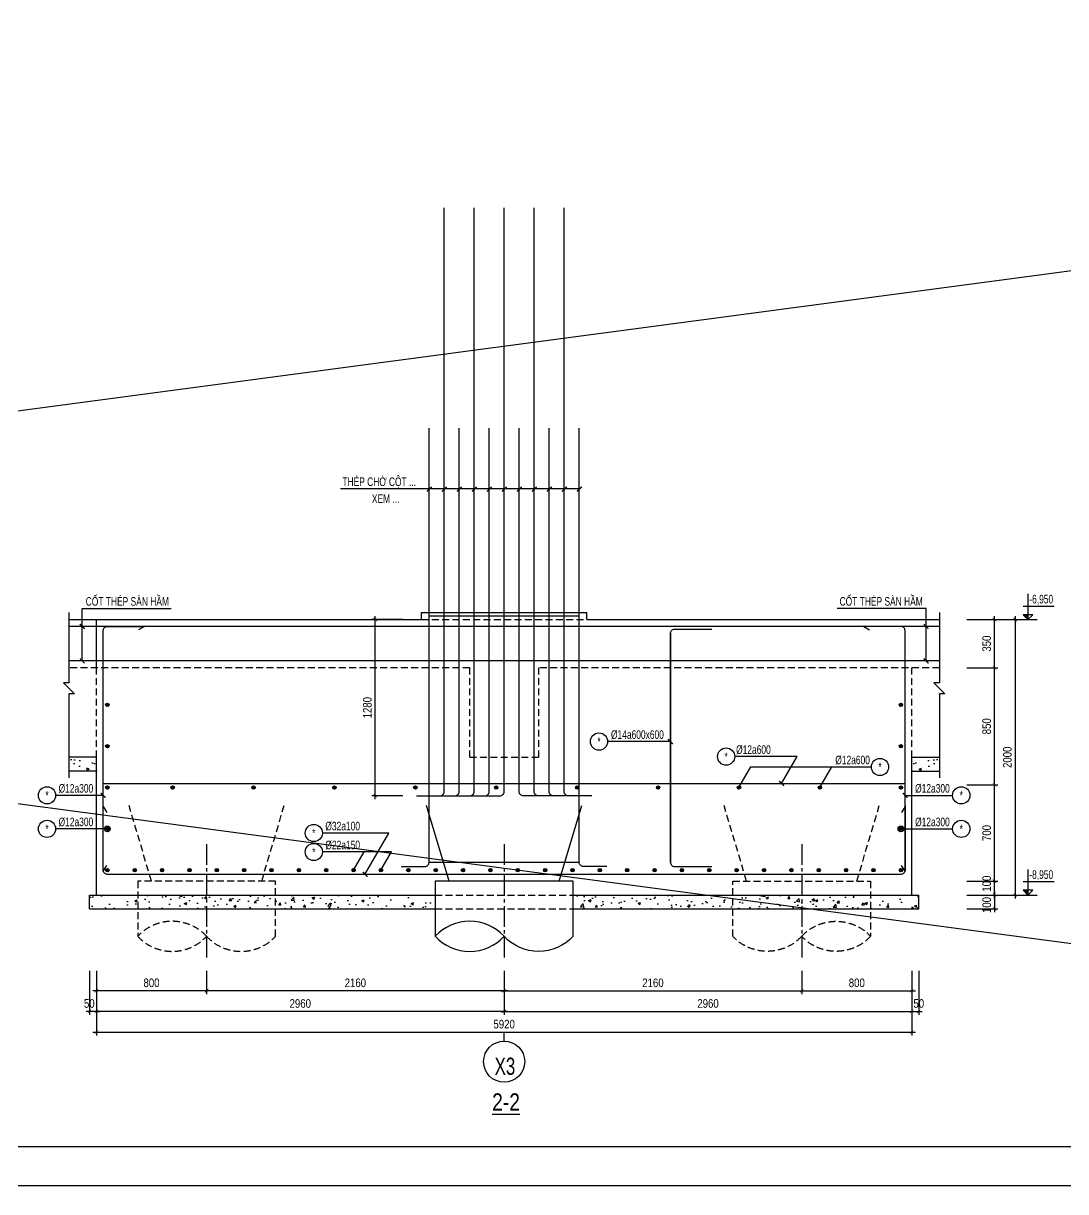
# Model space of a CAD drawing. Extents: x 71 to 2424299, y -14 to 1061502.
# Drawn here: x 1184400 to 1191966, y 486487 to 494969 of the extents above; entities that cross this region are included whole.
import ezdxf
from ezdxf.enums import TextEntityAlignment as Align

# ---------------------------------------------------------------- set-up
doc = ezdxf.new("R2010")
doc.units = 0
doc.header["$LTSCALE"] = 1000
doc.header["$MEASUREMENT"] = 0
doc.header["$PDMODE"] = 3
doc.linetypes.add('CENTER2', pattern=[1.125, 0.75, -0.125, 0.125, -0.125])
doc.linetypes.add('HIDDEN', pattern=[0.375, 0.25, -0.125])
doc.layers.get('0').update_dxf_attribs({"linetype": 'CONTINUOUS'})
doc.layers.get('Defpoints').update_dxf_attribs({"linetype": 'CONTINUOUS'})
for name, color, linetype in [('CDC.01.AXIS', 160, 'CENTER2'), ('CDC.02.DIM', 1, 'CONTINUOUS'), ('CDC.03.BORDER', 3, 'CONTINUOUS'), ('CDC.04.HIDDEN', 8, 'HIDDEN'), ('CDC.05.STEEL', 4, 'CONTINUOUS'), ('CDC.06.TEXT', 2, 'CONTINUOUS'), ('CDC.10.HATCH', 9, 'CONTINUOUS'), ('CDC.11.NOTE', 8, 'CONTINUOUS'), ('CDC.12.PILE', 7, 'CONTINUOUS'), ('CDC.14.STEELNUM', 9, 'CONTINUOUS'), ('KCS_CHI', 1, 'CONTINUOUS')]:
    doc.layers.add(name, color=color, linetype=linetype)
doc.styles.add('ARIAL', font='arial.ttf', dxfattribs={"width": 0.8})
doc.dimstyles.new('25', dxfattribs={"dimscale": 25, "dimtxt": 2.5, "dimasz": 1, "dimexe": 1, "dimexo": 0, "dimgap": 1, "dimtad": 1, "dimdec": 0, "dimdsep": 46, "dimtxsty": 'ARIAL', "dimblk": 'ARCHTICK', "dimcen": 1, "dimdle": 1, "dimclrd": 256, "dimclre": 256, "dimclrt": 2, "dimadec": 0, "dimazin": 0, "dimtfac": 0.00072, "dimtdec": 0, "dimtix": 1, "dimtmove": 2, "dimatfit": 3, "dimldrblk": 'ARCHTICK', "dimfxl": 1, "dimtolj": 1, "dimarcsym": 0})
pattern_1 = [(50, (87560.73, -7164.95), (179.315046, -15.688034), [18.75, -206.25]), (355, (87560.73, -7164.95), (-34.687833, 188.048033), [15, -165]), (100.4514, (87575.67, -7166.26), (144.627345, 172.359886), [15.935047, -175.285528]), (46.1842, (87560.73, -7114.95), (266.810262, -41.379754), [28.125, -309.375]), (96.6356, (87582.96, -7118.4), (233.665676, 243.52947), [23.90257, -262.92825]), (351.1842, (87560.73, -7114.95), (233.665486, 243.52965), [22.5, -247.5]), (21, (87585.73, -7127.45), (149.226763, -100.654723), [18.75, -206.25]), (326, (87585.73, -7127.45), (60.828833, 181.28751), [15, -165]), (71.4514, (87598.17, -7135.84), (210.055657, 80.632624), [15.935047, -175.285528]), (37.5, (87560.73, -7164.95), (3.0399638, 83.2234635), [0, -163, 0, -167.5, 0, -165.625]), (7.5, (87560.73, -7164.95), (65.7673844, 98.602928), [0, -95.5, 0, -159.25, 0, -63.125]), (327.5, (87504.98, -7164.95), (133.455609, -5.638718), [0, -62.5, 0, -195, 0, -258.75]), (317.5, (87479.98, -7164.95), (145.796542, 25.026246), [0, -81.25, 0, -129.5, 0, -183.75])]

# ---------------------------------------------------------------- blocks, each defined once
blk = doc.blocks.new('_ArchTick')
at = {"color": 0, "linetype": 'ByBlock', "const_width": 0.15}
blk.add_lwpolyline([(-0.5, -0.5), (0.5, 0.5)], dxfattribs=at)
blk = doc.blocks.new('*D2001')
at = {"layer": 'CDC.02.DIM', "lineweight": -2, "transparency": 16777216}
for p, q in [((1191450.3, 488665.5), (1191450.3, 488515.5)), ((1191250.3, 488640.5), (1191475.3, 488640.5)), ((1191250.3, 488540.5), (1191475.3, 488540.5))]:
    blk.add_line(p, q, dxfattribs=at)
at = {"layer": 'Defpoints', "color": 0, "transparency": 16777216}
for p in [(1191250.3, 488640.5), (1191250.3, 488540.5), (1191450.3, 488540.5)]:
    blk.add_point(p, dxfattribs=at)
at = {"layer": 'CDC.02.DIM', "lineweight": -2, "transparency": 16777216, "xscale": 25, "yscale": 25, "zscale": 25}
for p, rotation in [((1191450.3, 488640.5), 90), ((1191450.3, 488540.5), 270)]:
    blk.add_blockref('_ArchTick', p, dxfattribs=dict(at, rotation=rotation))
at = {"layer": 'CDC.02.DIM', "color": 2, "transparency": 16777216, "insert": (1191393.4, 488567.8), "char_height": 62.5, "attachment_point": 5, "rotation": 90, "style": 'ARIAL'}
blk.add_mtext('\\A1;100', dxfattribs=at)
blk = doc.blocks.new('*D2002')
at = {"layer": 'CDC.02.DIM', "lineweight": -2, "transparency": 16777216}
for p, q in [((1191450.3, 488615.5), (1191450.3, 488765.5)), ((1191250.3, 488740.5), (1191475.3, 488740.5)), ((1191250.3, 488640.5), (1191475.3, 488640.5))]:
    blk.add_line(p, q, dxfattribs=at)
at = {"layer": 'Defpoints', "color": 0, "transparency": 16777216}
for p in [(1191250.3, 488740.5), (1191450.3, 488740.5), (1191250.3, 488640.5)]:
    blk.add_point(p, dxfattribs=at)
at = {"layer": 'CDC.02.DIM', "lineweight": -2, "transparency": 16777216, "xscale": 25, "yscale": 25, "zscale": 25}
for p, rotation in [((1191450.3, 488740.5), 90), ((1191450.3, 488640.5), 270)]:
    blk.add_blockref('_ArchTick', p, dxfattribs=dict(at, rotation=rotation))
at = {"layer": 'CDC.02.DIM', "color": 2, "transparency": 16777216, "insert": (1191393.4, 488722.8), "char_height": 62.5, "attachment_point": 5, "rotation": 90, "style": 'ARIAL'}
blk.add_mtext('\\A1;100', dxfattribs=at)
blk = doc.blocks.new('*D2003')
at = {"layer": 'CDC.02.DIM', "lineweight": -2, "transparency": 16777216}
for p, q in [((1191250.3, 489440.5), (1191475.3, 489440.5)), ((1191450.3, 488715.5), (1191450.3, 489465.5)), ((1191250.3, 488740.5), (1191475.3, 488740.5))]:
    blk.add_line(p, q, dxfattribs=at)
at = {"layer": 'Defpoints', "color": 0, "transparency": 16777216}
for p in [(1191250.3, 489440.5), (1191450.3, 489440.5), (1191250.3, 488740.5)]:
    blk.add_point(p, dxfattribs=at)
at = {"layer": 'CDC.02.DIM', "lineweight": -2, "transparency": 16777216, "xscale": 25, "yscale": 25, "zscale": 25}
for p, rotation in [((1191450.3, 489440.5), 90), ((1191450.3, 488740.5), 270)]:
    blk.add_blockref('_ArchTick', p, dxfattribs=dict(at, rotation=rotation))
at = {"layer": 'CDC.02.DIM', "color": 2, "transparency": 16777216, "insert": (1191393.4, 489090.5), "char_height": 62.5, "attachment_point": 5, "rotation": 90, "style": 'ARIAL'}
blk.add_mtext('\\A1;700', dxfattribs=at)
blk = doc.blocks.new('*D2004')
at = {"layer": 'CDC.02.DIM', "lineweight": -2, "transparency": 16777216}
for p, q in [((1191250.3, 490290.5), (1191475.3, 490290.5)), ((1191450.3, 489415.5), (1191450.3, 490315.5)), ((1191250.3, 489440.5), (1191475.3, 489440.5))]:
    blk.add_line(p, q, dxfattribs=at)
at = {"layer": 'Defpoints', "color": 0, "transparency": 16777216}
for p in [(1191250.3, 490290.5), (1191450.3, 490290.5), (1191250.3, 489440.5)]:
    blk.add_point(p, dxfattribs=at)
at = {"layer": 'CDC.02.DIM', "lineweight": -2, "transparency": 16777216, "xscale": 25, "yscale": 25, "zscale": 25}
for p, rotation in [((1191450.3, 490290.5), 90), ((1191450.3, 489440.5), 270)]:
    blk.add_blockref('_ArchTick', p, dxfattribs=dict(at, rotation=rotation))
at = {"layer": 'CDC.02.DIM', "color": 2, "transparency": 16777216, "insert": (1191393.4, 489865.5), "char_height": 62.5, "attachment_point": 5, "rotation": 90, "style": 'ARIAL'}
blk.add_mtext('\\A1;850', dxfattribs=at)
blk = doc.blocks.new('*D2005')
at = {"layer": 'CDC.02.DIM', "lineweight": -2, "transparency": 16777216}
for p, q in [((1191250.3, 490640.5), (1191475.3, 490640.5)), ((1191450.3, 490265.5), (1191450.3, 490665.5)), ((1191250.3, 490290.5), (1191475.3, 490290.5))]:
    blk.add_line(p, q, dxfattribs=at)
at = {"layer": 'Defpoints', "color": 0, "transparency": 16777216}
for p in [(1191250.3, 490640.5), (1191450.3, 490640.5), (1191250.3, 490290.5)]:
    blk.add_point(p, dxfattribs=at)
at = {"layer": 'CDC.02.DIM', "lineweight": -2, "transparency": 16777216, "xscale": 25, "yscale": 25, "zscale": 25}
for p, rotation in [((1191450.3, 490640.5), 90), ((1191450.3, 490290.5), 270)]:
    blk.add_blockref('_ArchTick', p, dxfattribs=dict(at, rotation=rotation))
at = {"layer": 'CDC.02.DIM', "color": 2, "transparency": 16777216, "insert": (1191393.4, 490465.5), "char_height": 62.5, "attachment_point": 5, "rotation": 90, "style": 'ARIAL'}
blk.add_mtext('\\A1;350', dxfattribs=at)
blk = doc.blocks.new('*D2006')
at = {"layer": 'CDC.02.DIM', "lineweight": -2, "transparency": 16777216}
for p, q in [((1191250.3, 490640.5), (1191625.3, 490640.5)), ((1191600.3, 490665.5), (1191600.3, 488615.5)), ((1191250.3, 488640.5), (1191625.3, 488640.5))]:
    blk.add_line(p, q, dxfattribs=at)
at = {"layer": 'Defpoints', "color": 0, "transparency": 16777216}
for p in [(1191250.3, 490640.5), (1191250.3, 488640.5), (1191600.3, 488640.5)]:
    blk.add_point(p, dxfattribs=at)
at = {"layer": 'CDC.02.DIM', "lineweight": -2, "transparency": 16777216, "xscale": 25, "yscale": 25, "zscale": 25}
for p, rotation in [((1191600.3, 490640.5), 90), ((1191600.3, 488640.5), 270)]:
    blk.add_blockref('_ArchTick', p, dxfattribs=dict(at, rotation=rotation))
at = {"layer": 'CDC.02.DIM', "color": 2, "transparency": 16777216, "insert": (1191543.4, 489640.5), "char_height": 62.5, "attachment_point": 5, "rotation": 90, "style": 'ARIAL'}
blk.add_mtext('\\A1;2000', dxfattribs=at)
blk = doc.blocks.new('*D1987')
at = {"layer": 'CDC.02.DIM', "lineweight": -2, "transparency": 16777216}
for p, q in [((1184930.3, 488090.5), (1184930.3, 487770.7)), ((1187890.3, 488090.5), (1187890.3, 487770.7)), ((1187915.3, 487795.7), (1184905.3, 487795.7))]:
    blk.add_line(p, q, dxfattribs=at)
at = {"layer": 'Defpoints', "color": 0, "transparency": 16777216}
for p in [(1184930.3, 488090.5), (1187890.3, 488090.5), (1184930.3, 487795.7)]:
    blk.add_point(p, dxfattribs=at)
at = {"layer": 'CDC.02.DIM', "lineweight": -2, "transparency": 16777216, "xscale": 25, "yscale": 25, "zscale": 25, "rotation": 180}
blk.add_blockref('_ArchTick', (1184930.3, 487795.7), dxfattribs=at)
at = {"layer": 'CDC.02.DIM', "lineweight": -2, "transparency": 16777216, "xscale": 25, "yscale": 25, "zscale": 25}
blk.add_blockref('_ArchTick', (1187890.3, 487795.7), dxfattribs=at)
at = {"layer": 'CDC.02.DIM', "color": 2, "transparency": 16777216, "insert": (1186410.3, 487852.6), "char_height": 62.5, "attachment_point": 5, "style": 'ARIAL'}
blk.add_mtext('\\A1;2960', dxfattribs=at)
blk = doc.blocks.new('*D1988')
at = {"layer": 'CDC.02.DIM', "lineweight": -2, "transparency": 16777216}
for p, q in [((1187890.3, 488090.5), (1187890.3, 487770.7)), ((1190850.3, 488090.5), (1190850.3, 487770.7)), ((1187865.3, 487795.7), (1190875.3, 487795.7))]:
    blk.add_line(p, q, dxfattribs=at)
at = {"layer": 'Defpoints', "color": 0, "transparency": 16777216}
for p in [(1187890.3, 488090.5), (1190850.3, 488090.5), (1190850.3, 487795.7)]:
    blk.add_point(p, dxfattribs=at)
at = {"layer": 'CDC.02.DIM', "lineweight": -2, "transparency": 16777216, "xscale": 25, "yscale": 25, "zscale": 25, "rotation": 180}
blk.add_blockref('_ArchTick', (1187890.3, 487795.7), dxfattribs=at)
at = {"layer": 'CDC.02.DIM', "lineweight": -2, "transparency": 16777216, "xscale": 25, "yscale": 25, "zscale": 25}
blk.add_blockref('_ArchTick', (1190850.3, 487795.7), dxfattribs=at)
at = {"layer": 'CDC.02.DIM', "color": 2, "transparency": 16777216, "insert": (1189370.3, 487852.6), "char_height": 62.5, "attachment_point": 5, "style": 'ARIAL'}
blk.add_mtext('\\A1;2960', dxfattribs=at)
blk = doc.blocks.new('*D1989')
at = {"layer": 'CDC.02.DIM', "lineweight": -2, "transparency": 16777216}
for p, q in [((1184930.3, 488090.5), (1184930.3, 487620.7)), ((1190850.3, 488090.5), (1190850.3, 487620.7)), ((1184905.3, 487645.7), (1190875.3, 487645.7))]:
    blk.add_line(p, q, dxfattribs=at)
at = {"layer": 'Defpoints', "color": 0, "transparency": 16777216}
for p in [(1184930.3, 488090.5), (1190850.3, 488090.5), (1190850.3, 487645.7)]:
    blk.add_point(p, dxfattribs=at)
at = {"layer": 'CDC.02.DIM', "lineweight": -2, "transparency": 16777216, "xscale": 25, "yscale": 25, "zscale": 25, "rotation": 180}
blk.add_blockref('_ArchTick', (1184930.3, 487645.7), dxfattribs=at)
at = {"layer": 'CDC.02.DIM', "lineweight": -2, "transparency": 16777216, "xscale": 25, "yscale": 25, "zscale": 25}
blk.add_blockref('_ArchTick', (1190850.3, 487645.7), dxfattribs=at)
at = {"layer": 'CDC.02.DIM', "color": 2, "transparency": 16777216, "insert": (1187890.3, 487702.6), "char_height": 62.5, "attachment_point": 5, "style": 'ARIAL'}
blk.add_mtext('\\A1;5920', dxfattribs=at)
blk = doc.blocks.new('*D1990')
at = {"layer": 'CDC.02.DIM', "lineweight": -2, "transparency": 16777216}
for p, q in [((1185730.3, 488090.5), (1185730.3, 487920.7)), ((1187890.3, 488090.5), (1187890.3, 487920.7)), ((1187915.3, 487945.7), (1185705.3, 487945.7))]:
    blk.add_line(p, q, dxfattribs=at)
at = {"layer": 'Defpoints', "color": 0, "transparency": 16777216}
for p in [(1185730.3, 488090.5), (1187890.3, 488090.5), (1185730.3, 487945.7)]:
    blk.add_point(p, dxfattribs=at)
at = {"layer": 'CDC.02.DIM', "lineweight": -2, "transparency": 16777216, "xscale": 25, "yscale": 25, "zscale": 25, "rotation": 180}
blk.add_blockref('_ArchTick', (1185730.3, 487945.7), dxfattribs=at)
at = {"layer": 'CDC.02.DIM', "lineweight": -2, "transparency": 16777216, "xscale": 25, "yscale": 25, "zscale": 25}
blk.add_blockref('_ArchTick', (1187890.3, 487945.7), dxfattribs=at)
at = {"layer": 'CDC.02.DIM', "color": 2, "transparency": 16777216, "insert": (1186810.3, 488002.6), "char_height": 62.5, "attachment_point": 5, "style": 'ARIAL'}
blk.add_mtext('\\A1;2160', dxfattribs=at)
blk = doc.blocks.new('*D1991')
at = {"layer": 'CDC.02.DIM', "lineweight": -2, "transparency": 16777216}
for p, q in [((1184880.3, 488090.5), (1184880.3, 487770.7)), ((1184930.3, 488090.5), (1184930.3, 487770.7)), ((1184880.3, 487795.7), (1184855.3, 487795.7)), ((1184930.3, 487795.7), (1184880.3, 487795.7)), ((1184930.3, 487795.7), (1184955.3, 487795.7))]:
    blk.add_line(p, q, dxfattribs=at)
at = {"layer": 'Defpoints', "color": 0, "transparency": 16777216}
for p in [(1184880.3, 488090.5), (1184930.3, 488090.5), (1184880.3, 487795.7)]:
    blk.add_point(p, dxfattribs=at)
at = {"layer": 'CDC.02.DIM', "lineweight": -2, "transparency": 16777216, "xscale": 25, "yscale": 25, "zscale": 25}
blk.add_blockref('_ArchTick', (1184880.3, 487795.7), dxfattribs=at)
at = {"layer": 'CDC.02.DIM', "lineweight": -2, "transparency": 16777216, "xscale": 25, "yscale": 25, "zscale": 25, "rotation": 180}
blk.add_blockref('_ArchTick', (1184930.3, 487795.7), dxfattribs=at)
at = {"layer": 'CDC.02.DIM', "color": 2, "transparency": 16777216, "insert": (1184878.8, 487852.6), "char_height": 62.5, "attachment_point": 5, "style": 'ARIAL'}
blk.add_mtext('\\A1;50', dxfattribs=at)
blk = doc.blocks.new('*D1992')
at = {"layer": 'CDC.02.DIM', "lineweight": -2, "transparency": 16777216}
for p, q in [((1187890.3, 488090.5), (1187890.3, 487920.7)), ((1190050.3, 488090.5), (1190050.3, 487920.7)), ((1187865.3, 487945.7), (1190075.3, 487945.7))]:
    blk.add_line(p, q, dxfattribs=at)
at = {"layer": 'Defpoints', "color": 0, "transparency": 16777216}
for p in [(1187890.3, 488090.5), (1190050.3, 488090.5), (1190050.3, 487945.7)]:
    blk.add_point(p, dxfattribs=at)
at = {"layer": 'CDC.02.DIM', "lineweight": -2, "transparency": 16777216, "xscale": 25, "yscale": 25, "zscale": 25, "rotation": 180}
blk.add_blockref('_ArchTick', (1187890.3, 487945.7), dxfattribs=at)
at = {"layer": 'CDC.02.DIM', "lineweight": -2, "transparency": 16777216, "xscale": 25, "yscale": 25, "zscale": 25}
blk.add_blockref('_ArchTick', (1190050.3, 487945.7), dxfattribs=at)
at = {"layer": 'CDC.02.DIM', "color": 2, "transparency": 16777216, "insert": (1188970.3, 488002.6), "char_height": 62.5, "attachment_point": 5, "style": 'ARIAL'}
blk.add_mtext('\\A1;2160', dxfattribs=at)
blk = doc.blocks.new('*D1993')
at = {"layer": 'CDC.02.DIM', "lineweight": -2, "transparency": 16777216}
for p, q in [((1190850.3, 488090.5), (1190850.3, 487770.7)), ((1190900.3, 488090.5), (1190900.3, 487770.7)), ((1190825.3, 487795.7), (1190925.3, 487795.7))]:
    blk.add_line(p, q, dxfattribs=at)
at = {"layer": 'Defpoints', "color": 0, "transparency": 16777216}
for p in [(1190850.3, 488090.5), (1190900.3, 488090.5), (1190900.3, 487795.7)]:
    blk.add_point(p, dxfattribs=at)
at = {"layer": 'CDC.02.DIM', "lineweight": -2, "transparency": 16777216, "xscale": 25, "yscale": 25, "zscale": 25, "rotation": 180}
blk.add_blockref('_ArchTick', (1190850.3, 487795.7), dxfattribs=at)
at = {"layer": 'CDC.02.DIM', "lineweight": -2, "transparency": 16777216, "xscale": 25, "yscale": 25, "zscale": 25}
blk.add_blockref('_ArchTick', (1190900.3, 487795.7), dxfattribs=at)
at = {"layer": 'CDC.02.DIM', "color": 2, "transparency": 16777216, "insert": (1190900.3, 487852.6), "char_height": 62.5, "attachment_point": 5, "style": 'ARIAL'}
blk.add_mtext('\\A1;50', dxfattribs=at)
blk = doc.blocks.new('D1000T')
at = {"layer": 'CDC.01.AXIS', "ltscale": 0.2}
blk.add_line((0, 370.1), (0, -474.3), dxfattribs=at)
at = {"layer": 'CDC.03.BORDER'}
blk.add_lwpolyline([(500, -300), (500, 100), (-500, 100), (-500, -300)], dxfattribs=at)
at = {"layer": 'CDC.05.STEEL', "ltscale": 0.3}
for p, q in [((-400, 100), (-563.4, 650)), ((400, 100), (563.4, 650))]:
    blk.add_line(p, q, dxfattribs=at)
at = {"layer": 'CDC.11.NOTE'}
blk.add_lwpolyline([(500, -300, -0.436764), (0, -300, 0.436764), (-500, -300, 0.436764), (0, -300, 0.36397)], format="xyb", dxfattribs=at)
blk = doc.blocks.new('C1000K')
at = {"layer": 'CDC.01.AXIS', "ltscale": 0.2}
blk.add_line((0, 370.1), (0, -474.3), dxfattribs=at)
at = {"layer": 'CDC.04.HIDDEN', "ltscale": 0.2}
for p, q in [((-400, 100), (-563.4, 650)), ((400, 100), (563.4, 650))]:
    blk.add_line(p, q, dxfattribs=at)
blk.add_lwpolyline([(500, -300), (500, 100), (-500, 100), (-500, -300)], dxfattribs=at)
blk.add_lwpolyline([(500, -300, -0.436764), (0, -300, 0.436764), (-500, -300, 0.436764), (0, -300, 0.36397)], format="xyb", dxfattribs=at)
blk = doc.blocks.new('*D1697')
at = {"layer": 'CDC.02.DIM', "lineweight": -2, "transparency": 16777216}
for p, q in [((1187154.3, 490640.5), (1186929.3, 490640.5)), ((1186954.3, 489335.5), (1186954.3, 490665.5)), ((1187154.3, 489360.5), (1186929.3, 489360.5))]:
    blk.add_line(p, q, dxfattribs=at)
at = {"layer": 'Defpoints', "color": 0, "transparency": 16777216}
for p in [(1186954.3, 490640.5), (1187154.3, 490640.5), (1187154.3, 489360.5)]:
    blk.add_point(p, dxfattribs=at)
at = {"layer": 'CDC.02.DIM', "lineweight": -2, "transparency": 16777216, "xscale": 25, "yscale": 25, "zscale": 25}
for p, rotation in [((1186954.3, 490640.5), 90), ((1186954.3, 489360.5), 270)]:
    blk.add_blockref('_ArchTick', p, dxfattribs=dict(at, rotation=rotation))
at = {"layer": 'CDC.02.DIM', "color": 2, "transparency": 16777216, "insert": (1186897.4, 490000.5), "char_height": 62.5, "attachment_point": 5, "rotation": 90, "style": 'ARIAL'}
blk.add_mtext('\\A1;1280', dxfattribs=at)
blk = doc.blocks.new('*D1753')
at = {"layer": 'CDC.02.DIM', "lineweight": -2, "transparency": 16777216}
for p, q in [((1184930.3, 488090.5), (1184930.3, 487920.7)), ((1185730.3, 488090.5), (1185730.3, 487920.7)), ((1185755.3, 487945.7), (1184905.3, 487945.7))]:
    blk.add_line(p, q, dxfattribs=at)
at = {"layer": 'Defpoints', "color": 0, "transparency": 16777216}
for p in [(1184930.3, 488090.5), (1185730.3, 488090.5), (1184930.3, 487945.7)]:
    blk.add_point(p, dxfattribs=at)
at = {"layer": 'CDC.02.DIM', "lineweight": -2, "transparency": 16777216, "xscale": 25, "yscale": 25, "zscale": 25, "rotation": 180}
blk.add_blockref('_ArchTick', (1184930.3, 487945.7), dxfattribs=at)
at = {"layer": 'CDC.02.DIM', "lineweight": -2, "transparency": 16777216, "xscale": 25, "yscale": 25, "zscale": 25}
blk.add_blockref('_ArchTick', (1185730.3, 487945.7), dxfattribs=at)
at = {"layer": 'CDC.02.DIM', "color": 2, "transparency": 16777216, "insert": (1185330.3, 488002.6), "char_height": 62.5, "attachment_point": 5, "style": 'ARIAL'}
blk.add_mtext('\\A1;800', dxfattribs=at)
blk = doc.blocks.new('*D1754')
at = {"layer": 'CDC.02.DIM', "lineweight": -2, "transparency": 16777216}
for p, q in [((1190050.3, 488090.5), (1190050.3, 487920.7)), ((1190850.3, 488090.5), (1190850.3, 487920.7)), ((1190025.3, 487945.7), (1190875.3, 487945.7))]:
    blk.add_line(p, q, dxfattribs=at)
at = {"layer": 'Defpoints', "color": 0, "transparency": 16777216}
for p in [(1190050.3, 488090.5), (1190850.3, 488090.5), (1190850.3, 487945.7)]:
    blk.add_point(p, dxfattribs=at)
at = {"layer": 'CDC.02.DIM', "lineweight": -2, "transparency": 16777216, "xscale": 25, "yscale": 25, "zscale": 25, "rotation": 180}
blk.add_blockref('_ArchTick', (1190050.3, 487945.7), dxfattribs=at)
at = {"layer": 'CDC.02.DIM', "lineweight": -2, "transparency": 16777216, "xscale": 25, "yscale": 25, "zscale": 25}
blk.add_blockref('_ArchTick', (1190850.3, 487945.7), dxfattribs=at)
at = {"layer": 'CDC.02.DIM', "color": 2, "transparency": 16777216, "insert": (1190450.3, 488002.6), "char_height": 62.5, "attachment_point": 5, "style": 'ARIAL'}
blk.add_mtext('\\A1;800', dxfattribs=at)
blk = doc.blocks.new('34')
at = {"color": 4, "elevation": 0}
blk.add_lwpolyline([(1087304.3, 521742.8), (1107165, 521742.8), (1107165, 536023), (1087304.3, 536023)], close=True, dxfattribs=at)
at = {"layer": 'Defpoints', "elevation": 0}
blk.add_lwpolyline([(1086424.2, 521457.2), (1086424.2, 536307.2), (1107449.2, 536307.2), (1107449.2, 521457.2), (1086424.2, 521457.2)], close=True, dxfattribs=at)

msp = doc.modelspace()

# ---------------------------------------------------------------- hatches: boundary and pattern name
at = {"layer": 'CDC.10.HATCH'}
h = msp.add_hatch(dxfattribs=at)
h.set_pattern_fill('AR-CONC', color=256, scale=25, style=0)
h.set_pattern_definition([(130, (2346453.76, -21115.67), (-179.315046, -15.688034), [18.75, -206.25]), (185, (2346453.76, -21115.67), (34.687833, 188.048033), [15, -165]), (79.5486, (2346438.81, -21116.98), (-144.627345, 172.359886), [15.935047, -175.285528]), (133.8158, (2346453.76, -21065.67), (-266.810262, -41.379754), [28.125, -309.375]), (83.3644, (2346431.52, -21069.12), (-233.665676, 243.52947), [23.90257, -262.92825]), (188.8158, (2346453.76, -21065.67), (-233.665486, 243.52965), [22.5, -247.5]), (159, (2346428.76, -21078.17), (-149.226763, -100.654723), [18.75, -206.25]), (214, (2346428.76, -21078.17), (-60.828833, 181.28751), [15, -165]), (108.5486, (2346416.32, -21086.56), (-210.055657, 80.632624), [15.935047, -175.285528]), (142.5, (2346453.755, -21115.67), (-3.0399638, 83.2234635), [0, -163, 0, -167.5, 0, -165.625]), (172.5, (2346453.755, -21115.67), (-65.7673844, 98.602928), [0, -95.5, 0, -159.25, 0, -63.125]), (212.5, (2346509.505, -21115.67), (-133.455609, -5.638718), [0, -62.5, 0, -195, 0, -258.75]), (222.5, (2346534.5, -21115.67), (-145.796542, 25.026246), [0, -81.25, 0, -129.5, 0, -183.75])])
h.paths.add_polyline_path([(1184730.29, 489640.53), (1184930.29, 489640.53), (1184930.29, 489540.53), (1184730.29, 489540.53)])
h = msp.add_hatch(dxfattribs=at)
h.set_pattern_fill('AR-CONC', color=256, scale=25, style=0)
h.set_pattern_definition([(50, (29326.82, -21115.67), (179.315046, -15.688034), [18.75, -206.25]), (355, (29326.82, -21115.67), (-34.687833, 188.048033), [15, -165]), (100.4514, (29341.76, -21116.98), (144.627345, 172.359886), [15.935047, -175.285528]), (46.1842, (29326.82, -21065.67), (266.810262, -41.379754), [28.125, -309.375]), (96.6356, (29349.05, -21069.12), (233.665676, 243.52947), [23.90257, -262.92825]), (351.1842, (29326.82, -21065.67), (233.665486, 243.52965), [22.5, -247.5]), (21, (29351.82, -21078.17), (149.226763, -100.654723), [18.75, -206.25]), (326, (29351.82, -21078.17), (60.828833, 181.28751), [15, -165]), (71.4514, (29364.25, -21086.56), (210.055657, 80.632624), [15.935047, -175.285528]), (37.5, (29326.82, -21115.67), (3.0399638, 83.2234635), [0, -163, 0, -167.5, 0, -165.625]), (7.5, (29326.82, -21115.67), (65.7673844, 98.602928), [0, -95.5, 0, -159.25, 0, -63.125]), (327.5, (29271.07, -21115.67), (133.455609, -5.638718), [0, -62.5, 0, -195, 0, -258.75]), (317.5, (29246.07, -21115.67), (145.796542, 25.026246), [0, -81.25, 0, -129.5, 0, -183.75])])
h.paths.add_polyline_path([(1191050.29, 489640.53), (1190850.29, 489640.53), (1190850.29, 489540.53), (1191050.29, 489540.53)])
h = msp.add_hatch(dxfattribs=at)
h.set_pattern_fill('AR-CONC', color=256, scale=25, style=0)
h.set_pattern_definition(pattern_1)
h.paths.add_polyline_path([(1185230.29, 488640.53), (1184880.29, 488640.53), (1184880.29, 488540.53), (1185230.29, 488540.53)])
h.paths.add_polyline_path([(1185730.29, 488640.53), (1185230.29, 488640.53), (1185230.29, 488540.53), (1185730.29, 488540.53)])
h.paths.add_polyline_path([(1186230.29, 488640.53), (1185730.29, 488640.53), (1185730.29, 488540.53), (1186230.29, 488540.53)])
h.paths.add_polyline_path([(1187390.29, 488640.53), (1186230.29, 488640.53), (1186230.29, 488540.53), (1187390.29, 488540.53)])
h = msp.add_hatch(dxfattribs=at)
h.set_pattern_fill('AR-CONC', color=256, scale=25, style=0)
h.set_pattern_definition(pattern_1)
h.paths.add_polyline_path([(1189550.29, 488640.53), (1188390.29, 488640.53), (1188390.29, 488540.53), (1189550.29, 488540.53)])
h.paths.add_polyline_path([(1190050.29, 488640.53), (1189550.29, 488640.53), (1189550.29, 488540.53), (1190050.29, 488540.53)])
h.paths.add_polyline_path([(1190550.29, 488640.53), (1190050.29, 488640.53), (1190050.29, 488540.53), (1190550.29, 488540.53)])
h.paths.add_polyline_path([(1190900.29, 488640.53), (1190550.29, 488640.53), (1190550.29, 488540.53), (1190900.29, 488540.53)])
at = {"layer": 'CDC.11.NOTE'}
for points in [[(1191692.45, 490675.53), (1191657.45, 490675.53), (1191692.45, 490640.53)], [(1191692.45, 488675.53), (1191657.45, 488675.53), (1191692.45, 488640.53)]]:
    msp.add_hatch(color=256, dxfattribs=at).paths.add_polyline_path(points)

# ---------------------------------------------------------------- linework, layer by layer
at = {"layer": 'CDC.03.BORDER'}
for p, q in [((1184730.29, 490640.53), (1187290.29, 490640.53)), ((1187290.29, 490690.53), (1188490.29, 490690.53)), ((1187290.29, 490640.53), (1187290.29, 490690.53)), ((1188490.29, 490640.53), (1188490.29, 490690.53)), ((1188490.29, 490640.53), (1191050.29, 490640.53)), ((1184930.29, 489640.53), (1184730.29, 489640.53)), ((1184930.29, 488640.53), (1184930.29, 489640.53)), ((1190850.29, 488640.53), (1190850.29, 489640.53)), ((1190850.29, 489640.53), (1191050.29, 489640.53))]:
    msp.add_line(p, q, dxfattribs=at)
at = {"layer": 'CDC.04.HIDDEN', "ltscale": 0.2}
for p, q in [((1187290.29, 490640.53), (1188490.29, 490640.53)), ((1187640.29, 490290.53), (1184730.29, 490290.53)), ((1184930.29, 489640.53), (1184930.29, 490290.53)), ((1187640.29, 489640.53), (1187640.29, 490290.53)), ((1191050.29, 490290.53), (1188140.29, 490290.53)), ((1188140.29, 490290.53), (1188140.29, 489640.53)), ((1190850.29, 489640.53), (1190850.29, 490290.53)), ((1187640.29, 489640.53), (1188140.29, 489640.53)), ((1187390.29, 488640.53), (1188390.29, 488640.53)), ((1187390.29, 488540.53), (1188390.29, 488540.53))]:
    msp.add_line(p, q, dxfattribs=at)
at = {"layer": 'CDC.05.STEEL', "ltscale": 0.3}
for p, q in [((1188435.29, 490665.53), (1187345.29, 490665.53)), ((1191050.29, 490590.53), (1184730.29, 490590.53)), ((1185280.29, 490590.53), (1185236.99, 490565.53)), ((1190500.29, 490590.53), (1190543.59, 490565.53)), ((1191050.29, 490340.53), (1184730.29, 490340.53)), ((1184980.29, 489450.54), (1190800.29, 489450.54)), ((1184980.29, 489282.53), (1185005.29, 489239.23)), ((1190800.29, 489282.53), (1190775.29, 489239.23)), ((1184980.29, 488812.53), (1185005.29, 488855.83)), ((1188435.29, 488877.53), (1187345.29, 488877.53)), ((1190800.29, 488812.53), (1190775.29, 488855.83))]:
    msp.add_line(p, q, dxfattribs=at)
for points in [[(1187254.29, 489360.53), (1187424.29, 489360.53, 0.4142136), (1187454.29, 489390.53), (1187454.29, 493630.53)], [(1187472.29, 489360.53), (1187642.29, 489360.53, 0.4142136), (1187672.29, 489390.53), (1187672.29, 493630.53)], [(1187690.29, 489360.53), (1187860.29, 489360.53, 0.4142136), (1187890.29, 489390.53), (1187890.29, 493630.53)], [(1188308.29, 489360.53), (1188138.29, 489360.53, -0.4142136), (1188108.29, 489390.53), (1188108.29, 493630.53)], [(1188526.29, 489360.53), (1188356.29, 489360.53, -0.4142136), (1188326.29, 489390.53), (1188326.29, 493630.53)], [(1187145.29, 488847.53), (1187315.29, 488847.53, 0.4142136), (1187345.29, 488877.53), (1187345.29, 492030.53)], [(1187363.29, 489360.53), (1187533.29, 489360.53, 0.4142136), (1187563.29, 489390.53), (1187563.29, 492030.53)], [(1187581.29, 489360.53), (1187751.29, 489360.53, 0.4142136), (1187781.29, 489390.53), (1187781.29, 492030.53)], [(1188199.29, 489360.53), (1188029.29, 489360.53, -0.4142136), (1187999.29, 489390.53), (1187999.29, 492030.53)], [(1188417.29, 489360.53), (1188247.29, 489360.53, -0.4142136), (1188217.29, 489390.53), (1188217.29, 492030.53)], [(1188635.29, 488847.53), (1188465.29, 488847.53, -0.4142136), (1188435.29, 488877.53), (1188435.29, 492030.53)], [(1184980.29, 488812.53), (1184980.29, 490560.53, -0.4142136), (1185010.29, 490590.53), (1185280.29, 490590.53)], [(1189097.11, 488877.53), (1189097.11, 490540.53, -0.4142136), (1189127.11, 490570.53), (1189397.11, 490570.53)], [(1189097.11, 490540.53), (1189097.11, 488877.53, 0.4142136), (1189127.11, 488847.53), (1189397.11, 488847.53)], [(1190800.29, 488812.53), (1190800.29, 490560.53, 0.4142136), (1190770.29, 490590.53), (1190500.29, 490590.53)], [(1190800.29, 489290.53), (1190800.29, 488820.53, -0.4142136), (1190770.29, 488790.53), (1185010.29, 488790.53, -0.4142136), (1184980.29, 488820.53), (1184980.29, 489290.53)]]:
    msp.add_lwpolyline(points, format="xyb", dxfattribs=at)
at = {"layer": 'CDC.05.STEEL', "const_width": 12.3}
for points in [[(1185009.88, 490026.69, 1), (1185009.88, 490014.38, 1)], [(1190770.69, 490026.69, -1), (1190770.69, 490014.38, -1)], [(1185009.88, 489726.69, 1), (1185009.88, 489714.38, 1)], [(1190770.69, 489726.69, -1), (1190770.69, 489714.38, -1)], [(1185009.88, 489426.69, 1), (1185009.88, 489414.38, 1)], [(1185483.56, 489426.69, 1), (1185483.56, 489414.38, 1)], [(1186070.93, 489426.69, 1), (1186070.93, 489414.38, 1)], [(1186658.3, 489426.69, 1), (1186658.3, 489414.38, 1)], [(1187245.67, 489426.69, 1), (1187245.67, 489414.38, 1)], [(1187833.04, 489426.69, 1), (1187833.04, 489414.38, 1)], [(1188420.41, 489426.69, 1), (1188420.41, 489414.38, 1)], [(1189007.77, 489426.69, 1), (1189007.77, 489414.38, 1)], [(1189595.14, 489426.69, 1), (1189595.14, 489414.38, 1)], [(1190182.51, 489426.69, 1), (1190182.51, 489414.38, 1)], [(1190770.69, 489426.69, -1), (1190770.69, 489414.38, -1)], [(1185009.88, 489126.69, 1), (1185009.88, 489114.38, 1)], [(1190770.69, 489126.69, -1), (1190770.69, 489114.38, -1)], [(1185009.88, 488826.69, 1), (1185009.88, 488814.38, 1)], [(1185208.5, 488826.69, 1), (1185208.5, 488814.38, 1)], [(1185407.12, 488826.69, 1), (1185407.12, 488814.38, 1)], [(1185605.74, 488826.69, 1), (1185605.74, 488814.38, 1)], [(1185804.36, 488826.69, 1), (1185804.36, 488814.38, 1)], [(1186002.98, 488826.69, 1), (1186002.98, 488814.38, 1)], [(1186201.6, 488826.69, 1), (1186201.6, 488814.38, 1)], [(1186400.22, 488826.69, 1), (1186400.22, 488814.38, 1)], [(1186598.84, 488826.69, 1), (1186598.84, 488814.38, 1)], [(1186797.47, 488826.69, 1), (1186797.47, 488814.38, 1)], [(1186996.09, 488826.69, 1), (1186996.09, 488814.38, 1)], [(1187194.71, 488826.69, 1), (1187194.71, 488814.38, 1)], [(1187393.33, 488826.69, 1), (1187393.33, 488814.38, 1)], [(1187591.95, 488826.69, 1), (1187591.95, 488814.38, 1)], [(1187790.57, 488826.69, 1), (1187790.57, 488814.38, 1)], [(1187989.19, 488826.69, 1), (1187989.19, 488814.38, 1)], [(1188187.81, 488826.69, 1), (1188187.81, 488814.38, 1)], [(1188386.43, 488826.69, 1), (1188386.43, 488814.38, 1)], [(1188585.05, 488826.69, 1), (1188585.05, 488814.38, 1)], [(1188783.67, 488826.69, 1), (1188783.67, 488814.38, 1)], [(1188982.29, 488826.69, 1), (1188982.29, 488814.38, 1)], [(1189180.91, 488826.69, 1), (1189180.91, 488814.38, 1)], [(1189379.53, 488826.69, 1), (1189379.53, 488814.38, 1)], [(1189578.16, 488826.69, 1), (1189578.16, 488814.38, 1)], [(1189776.78, 488826.69, 1), (1189776.78, 488814.38, 1)], [(1189975.4, 488826.69, 1), (1189975.4, 488814.38, 1)], [(1190174.02, 488826.69, 1), (1190174.02, 488814.38, 1)], [(1190372.64, 488826.69, 1), (1190372.64, 488814.38, 1)], [(1190571.26, 488826.69, 1), (1190571.26, 488814.38, 1)], [(1190770.69, 488826.69, -1), (1190770.69, 488814.38, -1)]]:
    msp.add_lwpolyline(points, format="xyb", close=True, dxfattribs=at)
at = {"layer": 'CDC.05.STEEL'}
for centre in [(1185009.88, 490020.54), (1190770.69, 490020.54), (1185009.88, 489720.54), (1190770.69, 489720.54), (1185009.88, 489420.54), (1185483.56, 489420.54), (1186070.93, 489420.54), (1186658.3, 489420.54), (1187245.67, 489420.54), (1187833.04, 489420.54), (1188420.41, 489420.54), (1189007.77, 489420.54), (1189595.14, 489420.54), (1190182.51, 489420.54), (1190770.69, 489420.54), (1185009.88, 489120.54), (1190770.69, 489120.54), (1185009.88, 488820.54), (1185208.5, 488820.54), (1185407.12, 488820.54), (1185605.74, 488820.54), (1185804.36, 488820.54), (1186002.98, 488820.54), (1186201.6, 488820.54), (1186400.22, 488820.54), (1186598.84, 488820.54), (1186797.47, 488820.54), (1186996.09, 488820.54), (1187194.71, 488820.54), (1187393.33, 488820.54), (1187591.95, 488820.54), (1187790.57, 488820.54), (1187989.19, 488820.54), (1188187.81, 488820.54), (1188386.43, 488820.54), (1188585.05, 488820.54), (1188783.67, 488820.54), (1188982.29, 488820.54), (1189180.91, 488820.54), (1189379.53, 488820.54), (1189578.16, 488820.54), (1189776.78, 488820.54), (1189975.4, 488820.54), (1190174.02, 488820.54), (1190372.64, 488820.54), (1190571.26, 488820.54), (1190770.69, 488820.54)]:
    msp.add_circle(centre, 12.53, dxfattribs=at)
at = {"layer": 'CDC.11.NOTE'}
for p, q in [((1191692.45, 490826.83), (1191692.45, 490640.53)), ((1191657.64, 490738.02), (1191882.71, 490738.02)), ((1184930.29, 490290.53), (1184930.29, 490640.53)), ((1191625.29, 490640.53), (1191759.62, 490640.53)), ((1189097.11, 489754.51), (1188641.29, 489754.51)), ((1184930.29, 489540.53), (1184730.29, 489540.53)), ((1190850.29, 489540.53), (1191050.29, 489540.53)), ((1184979.88, 489364.17), (1184634.38, 489364.17)), ((1190800.69, 489364.17), (1191146.2, 489364.17)), ((1185009.88, 489120.54), (1184634.38, 489120.54)), ((1190770.69, 489120.54), (1191146.2, 489120.54)), ((1191692.45, 488826.83), (1191692.45, 488640.53)), ((1191657.64, 488738.02), (1191882.71, 488738.02)), ((1184880.29, 488540.53), (1184880.29, 488640.53)), ((1184880.29, 488640.53), (1187390.29, 488640.53)), ((1188390.29, 488640.53), (1190900.29, 488640.53)), ((1190900.29, 488540.53), (1190900.29, 488640.53)), ((1191625.29, 488640.53), (1191759.62, 488640.53)), ((1184880.29, 488540.53), (1187390.29, 488540.53)), ((1188390.29, 488540.53), (1190900.29, 488540.53)), ((1187890.29, 487579.78), (1187890.29, 487645.7))]:
    msp.add_line(p, q, dxfattribs=at)
for points in [[(1184827.14, 490340.53), (1184827.14, 490721.42), (1185472, 490721.42)], [(1190953.43, 490340.53), (1190953.43, 490721.42), (1190308.57, 490721.42)], [(1184730.29, 490690.53), (1184730.29, 490180.53), (1184690.29, 490180.53), (1184770.29, 490100.53), (1184730.29, 490100.53), (1184730.29, 489490.53)], [(1191050.29, 490690.53), (1191050.29, 490180.53), (1191010.29, 490180.53), (1191090.29, 490100.53), (1191050.29, 490100.53), (1191050.29, 489490.53)], [(1191657.45, 490675.53), (1191692.45, 490640.53), (1191727.45, 490675.53), (1191657.45, 490675.53)], [(1189904.38, 489450.54), (1190017.02, 489645.64), (1189564.29, 489645.64)], [(1189595.14, 489420.54), (1189681.53, 489570.16), (1190556.08, 489570.16)], [(1190182.51, 489420.54), (1190268.89, 489570.16), (1190556.08, 489570.16)], [(1186879.19, 488790.53), (1187052.31, 489090.39), (1186571.02, 489090.39)], [(1186797.47, 488820.54), (1186874.02, 488953.14), (1186571.02, 488953.14)], [(1186996.09, 488820.54), (1187072.64, 488953.14), (1186571.02, 488953.14)], [(1191657.45, 488675.53), (1191692.45, 488640.53), (1191727.45, 488675.53), (1191657.45, 488675.53)]]:
    msp.add_lwpolyline(points, dxfattribs=at)
at = {"layer": 'CDC.11.NOTE', "const_width": 10}
for points in [[(1184809.98, 490607.7), (1184844.3, 490573.37)], [(1190936.27, 490607.7), (1190970.6, 490573.37)], [(1184809.98, 490357.7), (1184844.3, 490323.37)], [(1190936.27, 490357.7), (1190970.6, 490323.37)], [(1189079.95, 489771.67), (1189114.27, 489737.35)], [(1189887.21, 489467.7), (1189921.54, 489433.37)], [(1184962.72, 489381.33), (1184997.04, 489347.01)], [(1190783.53, 489381.33), (1190817.86, 489347.01)], [(1186863.63, 488807.7), (1186897.96, 488773.37)]]:
    msp.add_lwpolyline(points, dxfattribs=at)
at = {"layer": 'CDC.11.NOTE'}
for centre, radius in [((1185009.88, 489120.54), 20.61), ((1190770.69, 489120.54), 20.61), ((1187890.29, 487430.64), 149.14)]:
    msp.add_circle(centre, radius, dxfattribs=at)
at = {"layer": 'CDC.14.STEELNUM'}
for centre in [(1188578.79, 489754.51), (1189501.79, 489645.64), (1190618.58, 489570.16), (1184571.88, 489364.17), (1191208.7, 489364.17), (1184571.88, 489120.54), (1191208.7, 489120.54), (1186508.52, 489090.39), (1186508.52, 488953.14)]:
    msp.add_circle(centre, 62.5, dxfattribs=at)
at = {"layer": 'Defpoints', "color": 1}
for p, q in [((1082950, 502800), (1264360, 478660)), ((1264360, 502800), (1082950, 478660))]:
    msp.add_line(p, q, dxfattribs=at)
at = {"layer": 'KCS_CHI'}
msp.add_line((1188435.29, 491590.18), (1186701.45, 491590.18), dxfattribs=at)
at = {"layer": 'KCS_CHI', "const_width": 10}
for points in [[(1187364.15, 491604.4), (1187329.83, 491570.07)], [(1187473.15, 491604.4), (1187438.83, 491570.07)], [(1187582.15, 491604.4), (1187547.83, 491570.07)], [(1187691.15, 491604.4), (1187656.83, 491570.07)], [(1187800.15, 491604.4), (1187765.83, 491570.07)], [(1187909.15, 491604.4), (1187874.83, 491570.07)], [(1188018.15, 491604.4), (1187983.83, 491570.07)], [(1188127.15, 491604.4), (1188092.83, 491570.07)], [(1188236.15, 491604.4), (1188201.83, 491570.07)], [(1188345.15, 491604.4), (1188310.83, 491570.07)], [(1188454.15, 491604.4), (1188419.83, 491570.07)]]:
    msp.add_lwpolyline(points, dxfattribs=at)

# ---------------------------------------------------------------- block references
at = {"layer": 'CDC.03.BORDER'}
msp.add_blockref('34', (87560.73, -34927.16), dxfattribs=at)
at = {"layer": 'CDC.12.PILE'}
for name, p in [('C1000K', (1185730.29, 488640.53)), ('D1000T', (1187890.29, 488640.53))]:
    msp.add_blockref(name, p, dxfattribs=at)
at = {"layer": 'CDC.12.PILE', "xscale": -1}
msp.add_blockref('C1000K', (1190050.29, 488640.53), dxfattribs=at)

# ---------------------------------------------------------------- texts
at = {"layer": 'CDC.06.TEXT', "style": 'ARIAL'}
for s, height, width, p in [('THÉP CHỜ CỘT ...', 62.5, 0.7, (1186983.3, 491640.95, 0)), ('XEM ...', 62.5, 0.7, (1187030.17, 491517.44)), ('CỐT THÉP SÀN HẦM', 62.5, 0.7, (1185154.75, 490772.2)), ('CỐT THÉP SÀN HẦM', 62.5, 0.7, (1190627.4, 490772.2)), ('-6,950', 62.5, 0.7, (1191789.27, 490788.79)), ('%%C14a600x600', 62.5, 0.7, (1188857.75, 489805.28)), ('%%C12a600', 62.5, 0.7, (1189699.87, 489696.41)), ('%%C12a600', 62.5, 0.7, (1190419.97, 489620.93)), ('%%C12a300', 62.5, 0.7, (1184781.54, 489414.94)), ('%%C12a300', 62.5, 0.7, (1190999.48, 489414.94)), ('%%C12a300', 62.5, 0.7, (1184781.54, 489171.31)), ('%%C32a100', 62.5, 0.7, (1186718.18, 489141.16)), ('%%C12a300', 62.5, 0.7, (1190999.48, 489171.31)), ('%%C22a150', 62.5, 0.7, (1186718.18, 489003.91)), ('-8,950', 62.5, 0.7, (1191789.27, 488788.79)), ('%%U2-2', 125, 0.8, (1187904.19, 487137.86))]:
    msp.add_text(s, height=height, dxfattribs=dict(at, width=width)).set_placement(p, align=Align.MIDDLE_CENTER)
at = {"layer": 'CDC.06.TEXT', "insert": (1187896.21, 487332.97), "char_height": 125, "width": 116.16, "attachment_point": 8, "line_spacing_factor": 0.938532}
msp.add_mtext('{\\fArial|b0|i0|c0|p34;\\W0.7;X3}', dxfattribs=at)
at = {"layer": 'CDC.14.STEELNUM', "style": 'ARIAL', "width": 0.7}
for p in [(1188578.79, 489754.51), (1189501.79, 489645.64), (1190618.58, 489570.16), (1184571.85, 489364.17), (1191208.67, 489364.17), (1184571.85, 489120.54), (1186508.52, 489090.39), (1191208.67, 489120.54), (1186508.52, 488953.14)]:
    msp.add_text('*', height=62.5, dxfattribs=at).set_placement(p, align=Align.MIDDLE_CENTER)

# ---------------------------------------------------------------- dimensions: what is measured, and where the dimension line sits
at = {"layer": 'CDC.02.DIM'}
for base, p1, p2, angle, picture, middle in [((1186954.29, 490640.53), (1187154.29, 489360.53), (1187154.29, 490640.53), 90, '*D1697', (1186897.38, 490000.53)), ((1191450.29, 490640.53), (1191250.29, 490290.53), (1191250.29, 490640.53), 90, '*D2005', (1191393.35, 490465.53)), ((1191600.29, 488640.53), (1191250.29, 490640.53), (1191250.29, 488640.53), 90, '*D2006', (1191543.38, 489640.53)), ((1191450.29, 490290.53), (1191250.29, 489440.54), (1191250.29, 490290.53), 90, '*D2004', (1191393.38, 489865.53)), ((1191450.29, 489440.54), (1191250.29, 488740.53), (1191250.29, 489440.54), 90, '*D2003', (1191393.38, 489090.53)), ((1190050.29, 487945.7), (1187890.29, 488090.53), (1190050.29, 488090.53), 180, '*D1992', (1188970.29, 488002.61)), ((1190850.29, 487945.7), (1190050.29, 488090.53), (1190850.29, 488090.53), 180, '*D1754', (1190450.29, 488002.61))]:
    dim = msp.add_linear_dim(base=base, p1=p1, p2=p2, angle=angle, dimstyle='25', dxfattribs=at)
    dim.commit()
    dim.dimension.update_dxf_attribs({"geometry": picture, "text_midpoint": middle})
for base, p2, picture, middle in [((1191450.29, 488740.53), (1191250.29, 488740.53), '*D2002', (1191393.38, 488722.81)), ((1191450.29, 488540.53), (1191250.29, 488540.53), '*D2001', (1191393.38, 488567.83))]:
    dim = msp.add_linear_dim(base=base, p1=(1191250.29, 488640.53), p2=p2, angle=90, dimstyle='25', dxfattribs=at)
    dim.commit()
    dim.dimension.update_dxf_attribs({"geometry": picture, "text_midpoint": middle, "dimtype": 160})
for base, p1, p2, picture, middle in [((1184880.29, 487795.7), (1184930.29, 488090.53), (1184880.29, 488090.53), '*D1991', (1184878.85, 487852.61)), ((1190900.29, 487795.7), (1190850.29, 488090.53), (1190900.29, 488090.53), '*D1993', (1190900.29, 487852.61))]:
    dim = msp.add_linear_dim(base=base, p1=p1, p2=p2, dimstyle='25', dxfattribs=at)
    dim.commit()
    dim.dimension.update_dxf_attribs({"geometry": picture, "text_midpoint": middle, "dimtype": 160})
for base, p1, p2, picture, middle in [((1184930.29, 487795.7), (1187890.29, 488090.53), (1184930.29, 488090.53), '*D1987', (1186410.29, 487852.61)), ((1190850.29, 487645.7), (1184930.29, 488090.53), (1190850.29, 488090.53), '*D1989', (1187890.29, 487702.61)), ((1184930.29, 487945.7), (1185730.29, 488090.53), (1184930.29, 488090.53), '*D1753', (1185330.29, 488002.61)), ((1185730.29, 487945.7), (1187890.29, 488090.53), (1185730.29, 488090.53), '*D1990', (1186810.29, 488002.61)), ((1190850.29, 487795.7), (1187890.29, 488090.53), (1190850.29, 488090.53), '*D1988', (1189370.29, 487852.61))]:
    dim = msp.add_linear_dim(base=base, p1=p1, p2=p2, dimstyle='25', dxfattribs=at)
    dim.commit()
    dim.dimension.update_dxf_attribs({"geometry": picture, "text_midpoint": middle})

doc.saveas('drawing.dxf')
